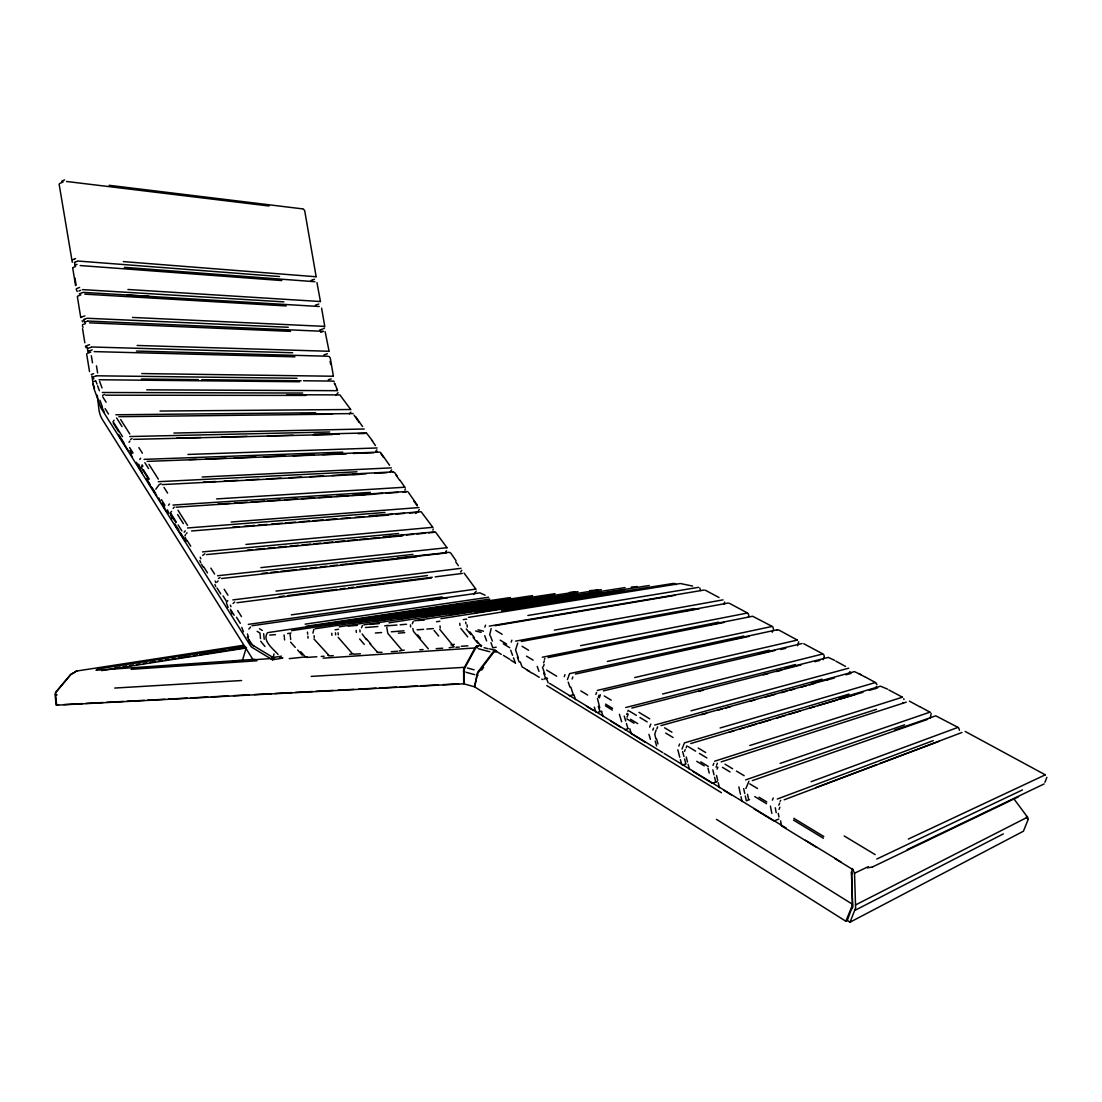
<?xml version="1.0" encoding="UTF-8"?>
<svg xmlns="http://www.w3.org/2000/svg" width="1102" height="1102" viewBox="0 0 1102 1102"><rect width="100%" height="100%" fill="white"/><g stroke="black" fill="none" stroke-linecap="round" stroke-linejoin="round"><path stroke-width="1.5" d="M1028.18 819.433L1023.414 831.211L850.028 922.209L847.328 920.514L845.84 921.231L474.7 686.89L477.18 675.388M852.7 905.692L847.259 920.487M361.484 627.796L362.503 625.399M412.3 623.773L413.346 621.321M101.577 407.12L102.514 407.671M855.607 907.759L854.518 873.225L852.686 869.01M959.47 730.268L958.685 727.871M242.316 660.814L246.366 647.453L228.389 650.263M495.115 651.695L495.266 650.345L489.619 648.871M597.449 698.489L599.763 707.773M242.261 660.663L239.01 660.621M855.579 908.062L850.028 922.209M852.617 907.166L851.612 872.605M724.62 602.05L724.014 604.116M273.999 653.899L273.227 657.384L272.222 657.343M852.645 907.428L852.218 908.64M1026.72 818.373L1026.513 815.852M1046.9 777.337L1044.916 782.296M773.466 629.435L772.998 627.038M700.404 590.493L699.811 587.972M405.384 488.902L404.889 489.991M91.879 375.934L93.808 387.821A4.959 3.32 89.1 0 0 94.111 389.034L100.805 407.451A4.973 3.347 88.7 0 0 101.315 408.525L250.567 645.868A5.303 3.788 82.4 0 0 252.096 647.425L272.497 659.795L273.089 657.522L281.409 656.158M184.929 535.903L185.467 534.704M851.419 871.806L852.507 904.274L851.832 906.588M433.293 529.043L432.852 530.062M476.257 591.113L473.598 594.377M517.733 643.086L515.584 649.946L518.436 658.197M484.852 627.176L485.527 625.165M491.148 628.595L489.632 635.096M496.024 652.081L496.451 650.855L495.266 650.345A5.909 3.251 -75.9 0 0 492.704 652.536L478.612 671.049M511.204 642.122L511.879 640.166M461.752 570.299L460.567 571.966M543.63 662.784L544.319 660.814M851.75 906.85L845.84 921.231M543.438 666.407L544.126 664.437M564.279 676.642L564.982 674.644M567.406 679.603L568.109 677.606M568.467 676.614L569.169 674.631M572.145 678.984L572.847 676.986M595.865 694.412L596.595 692.414M598.317 697.111L599.033 695.114M599.309 697.869L600.397 694.852M626.721 714.33L627.093 713.311M627.837 711.3L628.209 710.28M627.052 717.14L628.168 714.11M649.643 727.113L650.786 724.055M652.811 730.13L653.569 728.091M656.076 730.144L654.781 734.194L655.883 738.891M656.875 728.849L657.646 726.81M684.549 751.33L685.182 749.649M748.272 617.34L748.905 615.247L747.79 613.208M745.889 788.522L748.919 781.263M678.846 746.04L679.617 743.988M682.014 749.084L682.785 747.032M683.185 745.999L683.956 743.96M686.174 747.817L686.959 745.765M713.049 765.339L713.848 763.273M716.107 767.199L716.507 766.166M717.044 769.182L717.843 767.116M772.185 632.231L772.833 630.551M797.586 645.744L798.674 641.791M823.153 659.699L824.296 656.723L823.869 654.781M772.419 800.135L773.246 798.027M716.713 764.912L717.388 763.245M778.825 805.163L779.665 803.055M779.073 809.391L779.913 807.284M780.12 801.333L780.712 800.355M849.27 673.239L849.959 671.517M875.443 688.557L876.159 686.835M902.455 703.296L902.813 702.429M544.457 659.23L544.87 658.417M851.915 869.478L852.301 868.583L852.149 869.919A7.866 0.937 -72.3 0 1 851.626 872.426L851.832 873.982M930.198 718.063L931.204 713.407M113.065 421.694L114.043 420.22M155.809 489.219L159.115 484.66L161.071 483.778M465.154 667.385L475.651 648.031M338.052 392.643L335.876 395.411M129.017 442.288L129.926 441.034M139.72 459.506L140.643 458.253M141.607 466.959L142.681 465.526M202.699 555.408L204.834 553.741M479.274 671.338L493.352 652.797A5.896 2.975 -57.2 0 1 496.437 650.883M481.615 670.071L483.626 667.426M324.511 327.955L323.644 328.727M168.523 505.198L169.488 503.958M173.152 508.435L174.268 507.016M171.568 511.342L170.466 512.774L176.168 521.838M184.158 532.238L185.274 530.82M186.334 533.657L187.065 532.734M233.045 603.497L234.685 601.981M349.375 413.925L350.808 412.203M217.039 582.131L218.044 580.906M227.825 600.645L226.805 601.871L223.045 595.879M375.975 450.925L376.87 449.836M376.126 452.385L376.801 451.572M464.755 671.545L463.639 671.683L463.694 683.819L56.67 705.17L55.665 695.142A4.904 4.38 -82.3 0 1 56.643 691.491L70.459 675.099M248.845 629.077L250.595 627.024M102.569 395.384L104.58 394.42M390.025 471.835L391.678 469.907M415.702 513.491L416.776 512.265M418.443 510.598L419.325 509.592M445.58 551.813L446.53 550.738M313.822 629.311L312.968 633.168M218.444 578.467L220.111 577.6M130.559 439.422L132.061 438.596M267.414 632.879C261.808 640.813 273.847 649.45 278.076 654.436M72.856 673.446L74.22 672.647A4.904 4.849 83 0 1 77.429 670.911L243.501 645.276M854.987 910.348L1003.302 833.897M855.483 904.976L1027.532 817.161L1028.166 819.227M872.44 866.971L1018.579 796.774M907.221 849.601L1044.131 783.921M854.518 873.225L868.39 866.599M876.765 859.05L1022.463 789.927M908.323 839.077L1045.151 774.899M61.698 181.21L64.619 179.888M59.632 183.524L63.131 181.94M72.622 259.81L73.806 259.328M74.399 259.08L75.57 258.598M74.247 262.469L75.432 261.987M76.024 261.753L77.209 261.257M74.716 265.32L77.071 264.356M73.242 267.469L75.597 266.505M76.672 288.6L79.619 287.429M78.876 290.997L80.653 290.308M79.344 293.862L82.898 292.457M774.003 820.99L778.783 819.103M77.87 296.039L80.832 294.881M81.314 317.238L82.498 316.784M83.091 316.55L84.868 315.875M83.518 319.608L84.716 319.153M85.309 318.933L86.493 318.478M84.578 322.252L87.554 321.123M82.512 324.691L85.488 323.575M815.728 787.668L847.135 775.808M847.865 775.532L876.793 764.623M880.002 763.411L961.963 732.486M784.156 799.804L939.414 741.178M777.296 799.019L933.229 740.64M811.127 781.704L957.817 727.444M85.956 345.945L89.537 344.637M749.553 799.611L746.329 800.796L745.283 795.947M88.174 348.287L91.163 347.213M88.642 351.166L89.841 350.739M90.433 350.519L92.224 349.871M87.774 353.205L90.763 352.117M311.081 280.459L312.224 280.06M312.789 279.853L314.511 279.233M91.232 374.515L93.629 373.674M92.844 377.049L95.833 376.002M894.672 730.075L935.791 715.832L958.065 727.43M752.322 780.629L927.636 719.358M94.042 381.457L95.213 381.058M315.365 305.199L317.087 304.607M317.665 304.414L318.809 304.014M745.613 779.899L904.618 724.827M780.133 763.411L929.785 712.209M712.333 783.246L717.182 781.607M319.663 330.008L320.806 329.622M321.385 329.429L322.542 329.043M320.668 332.294L322.969 331.523M323.96 354.858L327.432 353.742M721.19 761.881L906.271 702.167M714.647 761.207L876.545 709.33M749.787 745.503L902.276 697.249M682.496 764.995L685.678 764.003M328.286 379.777L331.179 378.881M839.077 698.53L880.457 686.188L887.565 689.122M690.747 743.547L854.849 694.549M729.152 732.251L733.904 730.833M740.227 728.945L744.966 727.527M747.459 726.783L756.027 724.221M758.989 723.339L770.642 719.854M777.103 717.925L785.354 715.46M788.633 714.482L800.148 711.038M810.039 708.09L814.97 706.602M817.822 705.762L837.203 699.963M839.669 699.233L863.031 692.249M869.313 690.375L877.578 687.91M684.342 742.927L849.008 694.122M720.102 727.981L875.263 682.579M701.685 714.647L706.492 713.311M717.733 710.211L722.554 708.875M725.763 707.994L730.571 706.658M749.911 701.313L754.884 699.949M765.449 697.029L774.761 694.453M781.387 692.621L786.869 691.106M789.666 690.334L794.625 688.97M801.25 687.138L806.595 685.664M809.529 684.852L814.502 683.474M826.101 680.265L834.379 677.978M845.978 674.782L850.951 673.405M811.706 683.336L854.422 671.614L860.841 674.603M660.966 725.612L827.712 679.59M654.698 725.047L821.968 679.19M624.724 729.648L627.988 728.753M691.037 710.818L848.747 668.17M631.832 708.063L801.071 664.905M698.337 691.464L703.324 690.183M763.245 674.879L768.232 673.611M776.387 671.531L781.552 670.209M814.833 661.71L819.833 660.442M625.702 707.539L795.451 664.534M784.872 668.404L828.277 657.398L834.6 660.332M598.4 712.099L601.733 711.272M662.564 694.012L822.698 654.009M603.317 690.885L774.926 650.483M780.781 649.505L785.795 648.32M597.312 690.403L769.403 650.152M758.52 653.761L802.036 643.554M569.348 695.748L572.696 694.976M634.683 677.551L797.118 640.11M776.827 629.848L778.756 629.986L797.407 640.124M732.651 639.394L777.378 629.724M575.396 674.066L749.25 636.322M544.126 678.984L547.515 678.253M569.527 673.639L743.836 636.033M607.381 661.434L771.992 626.459M478.02 675.223L476.904 675.278L474.439 686.78L463.956 683.86L463.914 671.71A5.937 3.361 -79 0 1 465.168 667.413M542.308 657.219L718.724 622.162M707.264 625.289L752.597 616.252L772.268 626.459M548.052 657.605L724.042 622.423M580.616 645.634L747.308 613.043M682.331 611.431L728.243 603.028M521.287 641.474L699.288 608.772M496.189 647.177L492.801 647.811L490.969 642.631M515.653 641.13L694.067 608.538M554.389 630.151L723.05 599.86M474.99 647.99A5.868 3.471 86.2 0 1 477.207 645.827L481.643 645.345M449.12 647.769L454.189 646.86M450.938 644.918L454.313 644.326M399.172 650.979L404.255 650.097M349.692 654.354L353.136 653.761M56.67 705.17L58.489 704.853L56.133 705.128L55.128 695.114A5.083 4.904 -25 0 1 56.271 691.477L70.073 675.099A5.179 5 -30.3 0 1 73.49 673.239A5.042 4.587 89.9 0 0 70.418 675.058M307.403 656.709L289.275 658.624M489.288 626.129L704.219 590.025M495.06 625.688L674.961 595.369M55.665 695.142L57.028 694.921M272.497 659.795L282.47 658.142M867.384 867.853L871.944 867.095M527.872 615.495L698.448 587.352M232.26 661.723L235.966 661.131M468.529 617.382L680.389 583.523L692.621 586.071M463.281 619.641L466.669 619.104M501.534 610.618L673.928 583.357M436.502 621.762L439.877 621.225M414.696 620.77L599.846 591.953M114.801 667.977L120.104 667.151M123.231 666.655L126.73 666.118M129.967 665.608L133.356 665.085M136.662 664.561L140.092 664.038M143.439 663.514L146.828 662.977M150.203 662.454L155.299 661.655M158.633 661.145L162.077 660.608M165.383 660.084L168.758 659.561M172.008 659.051L175.507 658.514M178.565 658.032L190.674 656.145M193.305 655.731L197.423 655.098M200.041 654.684L218.568 651.792M220.248 651.53L226.089 650.621M384.708 625.867L388.111 625.344M101.618 670.608L246.504 647.962M475.155 612.781L649.243 585.506M440.979 618.649L624.503 589.832M424.05 616.955L601.265 589.666M388.992 622.837L575.657 594.033M244.616 646.185L98.023 668.9L95.998 670.236L254.851 659.34M449.327 614.888L625.041 587.6M399.31 618.966L577.944 591.691M363.839 624.862L551.923 596.072M335.132 629.793L338.507 629.27M315.131 628.774L505.777 600.025M287.622 633.554L291.024 633.044M375.079 620.949L555.036 593.675M339.223 626.831L528.629 598.069M328.093 624.793L510.46 597.532M291.548 630.661L483.337 601.954M351.345 622.892L532.555 595.617M306.315 626.253L489.729 599.061M268.447 632.52L461.311 603.841M305.116 624.159L488.599 597.229M429.27 600.053L479.866 592.848L485.087 595.19M252.055 625.743L447.453 597.766M248.322 624.379L442.122 596.912M291.314 614.861L475.485 589.157M279.15 596.678L284.261 596.03M287.622 595.603L336.813 589.363M340.16 588.936L345.298 588.275M348.59 587.862L353.77 587.201M357.007 586.787L432.26 577.255M435.194 576.869L462.33 573.439M236.944 602.725L431.337 577.985M232.866 599.915L427.452 575.547M276.01 591.099L460.98 568.329M397.588 558.025L449.175 552.309L450.746 553.052L456.063 560.725M262.317 573.371L267.428 572.806M270.83 572.434L277.676 571.676M281.051 571.291L296.452 569.596M299.785 569.224L306.659 568.453M310.006 568.081L316.811 567.337M320.186 566.951L327.032 566.194M330.338 565.836L337.253 565.064M340.656 564.692L347.226 563.962M349.182 563.742L446.282 552.984M221.626 578.509L416.79 556.799M217.604 575.754L412.947 554.416M260.885 567.626L446.627 547.735M383.813 536.757L434.519 531.908M247.358 550.146L252.496 549.65M255.912 549.333L264.48 548.507M267.882 548.19L274.756 547.529M278.145 547.212L286.754 546.385M290.115 546.069L298.656 545.256M302.044 544.925L310.626 544.112M313.932 543.796L320.889 543.134M324.305 542.804L332.859 541.991M335.945 541.702L344.83 540.848M347.764 540.572L356.8 539.718M359.583 539.443L368.013 538.644M370.479 538.41L379.804 537.514M382.449 537.266L391.003 536.454M394.42 536.123L403.401 535.269M406.39 534.98L413.512 534.305M416.887 533.988L425.317 533.175M428.623 532.872L433.747 532.376M206.501 554.595L402.395 535.847M202.534 551.895L398.593 533.506M245.953 544.443L432.425 527.348M569.417 592.421L575.092 591.926M589.708 590.658L598.372 589.914M631.281 587.063L637.245 586.539M369.514 515.791L421.143 511.727L432.934 527.472M232.577 527.197L239.382 526.646M244.134 526.274L254.7 525.42M258.102 525.144L267.221 524.414M271.712 524.056L282.346 523.202M285.308 522.968L295.515 522.141M299.386 521.838L309.607 521.012M313.009 520.736L323.175 519.924M326.564 519.648L336.744 518.835M341.441 518.463L350.298 517.747M355.051 517.361L363.825 516.659M368.66 516.273L377.352 515.571M382.27 515.185L392.587 514.358M395.88 514.083L404.448 513.394M409.489 512.995L418.002 512.32M191.569 530.971L388.166 515.13M348.273 626.101L357.392 625.371M369.997 624.366L379.281 623.608M417.906 620.509L424.353 619.985M187.505 527.982L384.942 512.471M269.756 635.096L275.431 634.656M365.451 627.52L377.834 626.542M387.546 625.771L396.995 625.027M400.164 624.779L406.528 624.269M231.2 522.017L418.994 507.567M375.383 633.003L381.609 632.534M391.348 631.79L404.007 630.826M417.148 629.821L423.609 629.325M426.846 629.077L433.348 628.581M398.373 633.127L404.723 632.644M274.55 658.321L253.102 659.795L102.39 419.531A20.235 13.651 88.7 0 1 98.849 408.897L97.307 395.246M279.495 657.99L282.801 657.756M461.283 646.268L467.895 645.827M131.124 669.313L256.918 660.773M306.714 657.439L316.839 656.751M321.192 656.448L324.112 656.255M330.283 655.842L333.231 655.635M360.382 653.789L353.907 654.189M382.022 652.329L377.545 652.301L369.886 643.706M391.279 651.695L397.491 651.268M419.848 649.753L423.016 649.546M436.172 648.651L442.632 648.21M455.994 647.301L459.272 647.081M323.148 658.156L474.976 647.976L464.479 667.316L311.163 676.408M355.547 494.826L406.996 491.464M218.003 504.151L230.001 503.366M234.616 503.063L247.124 502.25M251.215 501.975L264.673 501.093M267.676 500.9L280.115 500.088M284.812 499.785L297.264 498.972M301.934 498.655L314.345 497.842M319.057 497.539L331.413 496.726M336.193 496.423L348.452 495.611M351.855 495.39L365.478 494.509M368.729 494.288L382.532 493.393M385.865 493.173L397.891 492.387M402.988 492.043L406.418 491.823M176.072 507.209L374.033 494.219M172.945 505.06L370.368 492.387M216.598 498.917L404.489 487.236M114.718 688.061L241.627 680.526M392.794 471.932L394.805 472.758L397.257 476.326M341.386 474.563L393.221 471.904M203.567 482.111L215.551 481.505M224.119 481.064L237.825 480.348M246.393 479.907L258.777 479.274M266.946 478.86L281.079 478.13M289.22 477.703L301.576 477.07M309.786 476.643L323.492 475.94M332.06 475.499L344.223 474.879M352.612 474.439L366.401 473.736M374.887 473.295L386.898 472.675M162.242 484.604L360.147 474.37M63.641 704.591L82.526 703.599M85.956 703.42L103.133 702.511M106.563 702.332L123.727 701.423M127.171 701.244L144.334 700.349M147.764 700.169L164.942 699.26M168.372 699.081L187.257 698.089M190.687 697.91L207.865 697.001M211.295 696.822L228.458 695.927M233.61 695.651L249.066 694.839M254.218 694.577L271.381 693.668M274.811 693.489L291.989 692.593M295.419 692.4L312.582 691.505M316.026 691.326L333.19 690.417M338.342 690.155L353.797 689.342M358.935 689.067L376.113 688.171M379.543 687.979L396.706 687.083M400.15 686.904L417.314 685.995M420.744 685.816L437.921 684.921M443.073 684.645L458.515 683.832M158.275 481.698L357.007 471.794M202.189 477.014L391.348 467.868M144.073 459.369L342.736 452.151M327.735 454.038L379.887 452.095M189.324 459.603L196.156 459.341M206.019 458.969L226.062 458.225M234.382 457.909L255.898 457.11M264.177 456.793L285.032 456.008M293.132 455.705L314.084 454.919M322.624 454.603L343.135 453.831M353.232 453.459L373.867 452.688M147.117 461.394L346.345 453.914M187.96 454.451L377.132 447.963M133.631 439.354L332.749 434.477M129.747 436.544L329.677 431.998M313.877 434.216L366.098 432.962M176.899 438.059L200.853 437.48M221.901 436.957L247 436.351M267.51 435.855L293.146 435.235M313.326 434.739L339.292 434.105M358.04 433.651L364.927 433.485M173.882 433.058L364.266 429.009M118.851 416.694L332.418 414.187M115.903 414.765L315.695 412.768M300.515 414.145L353.081 413.567M159.983 411.046L350.34 409.503M286.947 394.723L339.884 394.902L350.863 409.682M105.696 395.177L305.915 395.425M102.334 392.491L302.664 393.056M146.745 389.832L337.639 390.687M99.028 379.749L299.524 381.774M141.414 379.033L198.388 379.639M201.721 379.68L301.121 380.755M303.532 380.769L332.542 381.085M141.759 373.564L332.9 376.237M96.439 375.796L297.03 378.262M136.441 351.056L327.859 356.235M94.138 351.607L294.923 356.841M91.755 346.992L292.636 352.75M137.13 345.463L328.575 351.262M88.008 321.054L323.547 331.33M89.455 322.845L290.542 331.358M87.086 318.258L288.269 327.28M132.529 317.445L324.25 326.357M84.799 294.151L286.176 305.929M83.311 292.388L149.032 296.286M127.226 295.088L319.236 306.494M82.43 289.606L283.903 301.879M127.928 289.482L319.938 301.507M124.333 267.345L314.938 281.713M80.157 265.541L281.823 280.555M77.801 261.022L279.55 276.547M123.341 261.601L315.64 276.726M66.492 181.472L268.998 205.991M109.181 185.315L302.306 208.843M478.061 629.807L483.489 631.198M475.651 630.964L481.078 632.355M484.109 647.687L488.131 648.734M478.475 648.775L489.825 651.764M467.386 667.991L474.108 669.823M466.063 672.303L474.728 674.672M329.209 655.704L313.987 639.022M366.456 433.017L372.559 440.869M542.749 679.548L541.812 679.163M435.455 531.99L447.164 547.914M333.438 381.113L334.195 381.512M464.052 573.054L475.968 589.253M303.091 208.815L304.662 210.523L316.191 276.919M328.961 356.373L330.242 357.916L333.438 376.361M822.987 654.023L803.73 643.706M875.539 682.579L865.745 677.262M930.047 712.195L919.881 706.685M705.363 590.245L719 597.518M729.317 603.262L747.583 613.056M835.839 661.145L845.509 666.407M858.857 673.653L865.401 677.207M888.887 689.976L902.524 697.249M909.384 701.12L919.55 706.644M965.2 731.452L1045.357 774.858M259.507 628.76L262.317 630.44M257.124 631.336L259.934 633.016L260.168 635.234M638.967 712.36L649.725 718.835M664.602 727.802L671.917 732.196M698.2 748.038L705.679 752.542M724.992 764.168L732.623 768.769M736.467 771.083L744.153 775.712M844.187 835.963L875.181 854.629M495.721 630.413L502.154 634.297M522.017 646.282L528.588 650.249M604.254 695.954L611.238 700.183M629.283 711.066L636.405 715.377M639.986 717.54L647.177 721.879M665.704 733.064L673.033 737.5M688.199 746.66L695.637 751.151M699.384 753.41L706.892 757.942M722.444 767.336L730.075 771.951M749.759 783.839L757.542 788.536M500.156 640.152L506.617 644.064M526.536 656.158L533.134 660.153M605.549 704.095L612.56 708.352M630.606 719.303L637.741 723.628M700.762 761.868L708.269 766.427M758.975 797.187L766.813 801.939M793.826 818.331L823.786 836.514M273.089 657.522L252.675 645.166A2.81 1.997 82.4 0 1 251.876 644.339L247.289 637.052M503.27 643.788L509.744 647.714M546.633 670.126L556.675 676.229M580.795 690.885L587.655 695.059M605.37 705.803L612.354 710.06M626.845 718.862L633.953 723.174M696.767 761.33L704.247 765.876M754.774 796.567L766.496 803.689M793.481 820.081L823.414 838.264M510.832 660.222L515.502 663.073M549.567 683.35L662.743 752.597M664.189 753.479L736.839 797.931M737.789 798.523L786.236 828.153M503.435 655.414L509.813 659.313M522.995 667.385L529.47 671.352M532.721 673.336L539.236 677.331M586.539 706.272L593.344 710.432M610.852 721.149L620.398 727.058M632.107 734.152L645.373 742.349M693.075 771.538L700.431 776.042M701.216 776.455L711.561 782.847M723.945 790.354L731.466 794.955M753.947 808.799L773.273 820.618M781.635 825.949L816.83 847.521M805.507 840.275L841.184 862.108M527.279 670.292L532.142 673.267M834.71 858.458L852.824 869.547M546.771 685.568L721.452 792.71M496.382 651.365L501.272 654.368M716.424 819.351L852.507 904.274M675.14 583.564L676.256 584.652M253.804 646.185L249.603 642.273L248.914 639.697M428.32 648.844L413.539 631.474L412.809 628.512M377.545 652.301L376.884 651.819M300.75 651.695L305.406 656.902M290.597 642.149L295.281 647.384M297.609 649.987L302.265 655.18M876.131 683.006L876.93 684.81M338.176 637.328L352.034 653.238M366.401 639.642L362.131 633.981M359.624 638.94L364.28 644.353M366.071 638.457L370.727 643.885M401.707 649.836L387.835 633.43L386.774 627.369M417.741 634.945L420.509 638.278M439.753 629.394L453.514 646.199M434.064 630.427L438.679 636.047M460.815 628.402L467.703 636.915M260.719 641.226L264.962 646.475M325.159 331.73L329.112 351.442M466.27 628.939L470.843 634.614M473.116 637.438L477.662 643.072M469.893 631.859L474.494 637.769M476.78 640.717L481.354 646.585M1013.895 798.826L1027.532 817.161M405.054 487.456L399.806 479.976M355.588 416.556L362.53 426.515M380.713 452.619L389.571 465.32M408.139 491.988L417.176 504.95M372.132 440.786L375.451 445.566M395.99 475.031L399.379 479.907M354.031 415.096L359.224 422.548M380.865 453.625L383.51 457.413M413.663 500.721L417.286 505.914M455.732 561.896L458.391 565.712M548.176 682.868L546.289 678.116M138.88 447.632L142.378 453.184M164.033 487.428L167.614 493.09M120.669 419.573L129.788 433.995M148.977 464.341L158.316 479.136M177.973 510.226L187.56 525.378M116.592 417.92L122.046 426.557M144.844 462.661L148.563 468.557M177.601 514.538L183.345 523.629M102.706 396.789L106.109 402.189M210.854 568.122L214.587 574.032M224.174 589.226L227.949 595.204M237.646 610.549L241.462 616.597M105.117 408.649L108.519 414.063M129.581 447.508L133.066 453.032M236.489 617.23L240.305 623.291M113.451 422.245L122.529 436.654M143.467 469.907L149.046 478.764M178.083 524.869L181.913 530.944M113.231 423.085L118.672 431.722M141.373 467.785L148.798 479.59M161.388 499.605L164.956 505.295M170.204 513.587L175.907 522.651M187.051 540.379L190.715 546.193M203.801 566.979L207.507 572.861M217.025 587.986L220.772 593.937M230.401 609.227L234.189 615.247M129.953 450.635L131.785 453.542M201.459 564.238L203.291 567.144M136.345 462.33L139.789 467.813M161.98 503.077L164.625 507.278M118.589 434.422L123.961 442.963M146.442 478.695L150.12 484.536M151.952 487.456L155.644 493.31M174.97 524.042L178.731 530.021M180.618 533.024L184.392 539.03M119.677 436.943L128.672 451.241M138.866 467.413L142.323 472.91M147.585 481.312L156.801 495.969M163.702 506.906L167.242 512.526M176.168 526.77L185.618 541.771M316.949 282.58L320.489 301.728M93.188 377.697L93.877 378.964M85.419 346.359L86.149 347.764M82.347 325.861L83.077 327.349M82.14 320.682L82.678 321.812M83.89 320.365L84.62 321.88M76.134 289.068L77.264 291.52M72.277 262.29L59.109 184.062M74.633 263.35L75.404 265.086M102.872 409.021L104.414 412.644M130.504 452.95L131.964 456.448M138.728 464.231L140.174 467.73M142.006 464.865L142.723 466.614M158.812 497.925L160.176 501.3M167.435 509.827L168.785 513.188M199.861 560.574L200.716 562.709M170.893 515.295L172.256 518.711M334.801 383.551L337.074 389.254M334.264 383.097L334.829 384.515M336.523 388.799L337.088 390.218M214.918 584.473L215.744 586.581M185.232 537.487L186.527 540.765M200.206 557.213L200.826 558.81M490.431 635.992L492.36 641.047M215.207 581.016L215.799 582.586M226.42 602.904L228.142 607.505M230.965 610.756L232.095 613.8M510.681 650.249L512.54 655.277M513.463 657.77L515.295 662.743M230.401 605.122L230.965 606.651M520.268 661.93L522.086 666.903M517.334 657.067L519.152 662.04M241.806 627.355L243.446 631.832M99.635 381.402L102.031 387.987M95.805 380.851L97.004 384.143M97.596 385.796L99.4 390.742M247.399 633.994L248.46 636.928M99.951 400.233L102.183 406.376M93.036 384.116L94.538 388.235M484.728 635.675L486.602 640.909M537.197 666.379L538.974 671.393M542.46 667.178L544.98 674.383M543.768 673.17L545.518 678.129M570.836 687.152L573.329 694.632M568.246 682.124L569.927 687.125M573.894 694.673L575.547 699.605M594.309 707.126L595.893 712.057M598.317 706.41L599.887 711.341M601.554 711.548L603.111 716.479M619.393 714.33L621.652 721.81M624.228 716.093L625.716 721.08M626.459 723.559L627.933 728.477M629.807 728.794L631.267 733.712M648.995 734.373L650.4 739.332M655.208 741.067L656.585 745.971M656.599 739.001L657.977 743.96M677.826 749.815L679.769 757.239M680.416 759.705L681.697 764.581M682.661 751.564L683.943 756.509M684.576 758.961L685.843 763.851M686.243 757.033L687.51 761.964M688.144 764.416L689.397 769.292M708.007 768.163L709.206 773.094M712.842 769.885L714.013 774.816M714.606 777.254L715.763 782.117M716.548 775.464L717.705 780.368M718.284 782.819L719.427 787.668M738.863 786.897L740.475 794.266M741.012 796.691L742.073 801.526M743.698 788.619L744.759 793.523M747.528 794.308L748.575 799.198M770.422 806.072L771.855 813.386M775.257 807.766L776.194 812.642M780.588 820.852L781.497 825.66M778.246 813.331L778.935 816.968M903.792 698.682L903.957 699.591M324.801 326.523L321.605 308.174M330.118 361.332L330.655 364.418M96.453 365.836L97.61 372.958M91.328 355.67L92.485 362.792M87.196 347.061L88.022 352.158M74.95 278.035L76.093 285.074M72.704 267.938L75.556 285.542M77.333 296.493L80.777 317.665M82.554 328.658L84.84 342.805M86.631 353.825L89.51 371.567M477.207 645.813L477.428 647.866M467.028 624.834L467.276 627.066M465.691 622.079L465.87 623.746M459.754 623.305L459.989 625.454M440.029 625.922L440.249 628.044M410.426 624.889L410.66 626.983M359.872 629.903L360.092 631.956M356.139 630.33L356.359 632.396M338.066 632.782L338.286 634.821M335.449 632.837L335.669 634.876M331.743 633.264L331.964 635.303M314.07 635.661L314.277 637.672M307.458 632.121L307.665 634.132M307.885 636.143L308.092 638.154M290.143 634.49L290.349 636.488M290.46 637.493L290.666 639.477M284.096 634.972L284.302 636.956M284.399 637.962L284.605 639.945M263.654 633.719L264.232 639.256M260.279 636.35L260.513 638.568M476.835 675.292A5.965 3.526 -70.8 0 1 478.557 670.966M477.07 675.416A5.965 3.058 -62.2 0 1 479.232 671.256M463.57 671.697A5.937 3.816 -89.2 0 1 464.424 667.247M475.637 648.031A5.868 3.485 -74.3 0 1 478.42 645.924M74.757 672.468A4.904 3.967 78.5 0 1 77.429 670.925M328.892 655.607L327.983 654.877L328.892 655.607"/></g></svg>
